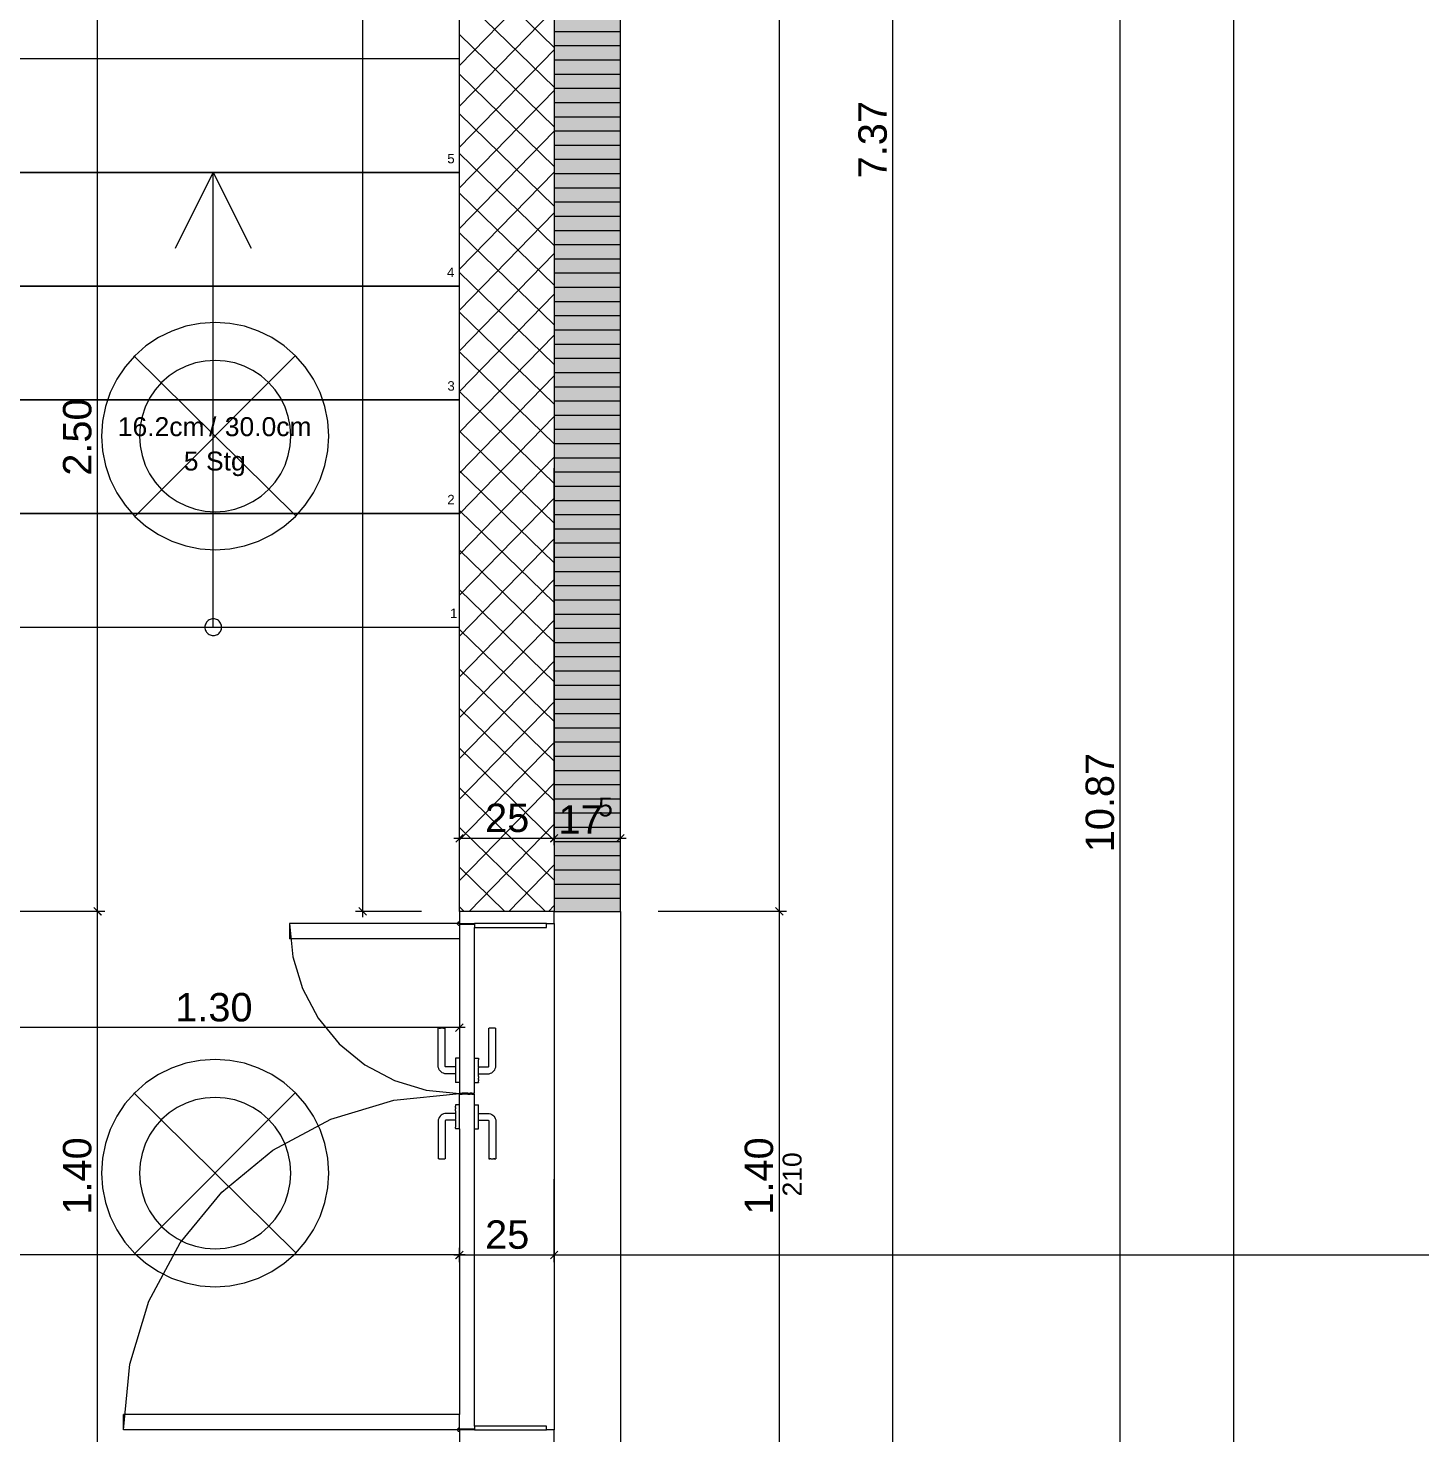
# Model space of a CAD drawing. Extents: x 0 to 1189, y 0 to 841.
# Drawn here: x 372.6 to 446.1, y 456.6 to 530.8 of the extents above; entities that cross this region are included whole.
import ezdxf
from ezdxf.lldxf.tags import DXFTag

# ---------------------------------------------------------------- set-up
doc = ezdxf.new("R2010")
doc.units = 0
doc.layers.get('0').update_dxf_attribs({"lineweight": 35})
for name, color, linetype, lineweight in [('211.5 Stahlbeton Kontur', 7, 'Continuous', 25), ('211.5 Stahlbeton Schraffur', 7, 'Continuous', 25), ('214.4 Treppen', 7, 'Continuous', 25), ('225.2 Dämmung Innen', 7, 'Continuous', 25), ('273.0 Innentüren', 7, 'Continuous', 25), ('Beleuchtung', 7, 'Continuous', 25), ('Bemassung', 7, 'Continuous', 25), ('Hilfskörper', 7, 'Continuous', 25)]:
    doc.layers.add(name, color=color, linetype=linetype, lineweight=lineweight)
doc.styles.get("Standard").update_dxf_attribs({"font": 'arial.ttf'})
tags = doc.linetypes.add('DASHED2', pattern=[9.525, 6.35, -3.175]).pattern_tags.tags
tags[6:7] = [DXFTag(74, 4), DXFTag(75, 0), DXFTag(340, '0'), DXFTag(46, 1.0), DXFTag(50, 0.0), DXFTag(44, 0.0), DXFTag(45, 0.0)]
tags[4:5] = [DXFTag(74, 4), DXFTag(75, 0), DXFTag(340, '0'), DXFTag(46, 1.0), DXFTag(50, 0.0), DXFTag(44, 0.0), DXFTag(45, 0.0)]
tags = doc.linetypes.add('Wipeout_Contour', pattern=[1, 0, -1]).pattern_tags.tags
tags[6:7] = [DXFTag(74, 4), DXFTag(75, 0), DXFTag(340, '0'), DXFTag(46, 1.0), DXFTag(50, 0.0), DXFTag(44, 0.0), DXFTag(45, 0.0)]
tags[4:5] = [DXFTag(74, 4), DXFTag(75, 0), DXFTag(340, '0'), DXFTag(46, 1.0), DXFTag(50, 0.0), DXFTag(44, 0.0), DXFTag(45, 0.0)]

# ---------------------------------------------------------------- blocks, each defined once
blk = doc.blocks.new('Referenz-A0SO6TOG06', base_point=(4.401, 96.704))
at = {"layer": '211.5 Stahlbeton Kontur', "color": 0, "lineweight": 18}
for p, q in [((395.341, 484.134), (395.341, 603.534)), ((400.338, 603.534), (400.338, 484.134)), ((400.338, 484.134), (395.341, 484.134))]:
    blk.add_line(p, q, dxfattribs=at)
at = {"layer": '211.5 Stahlbeton Schraffur', "color": 0, "lineweight": 13}
for p, q in [((400.338, 529.738), (395.341, 534.599)), ((395.341, 528.781), (400.338, 533.916)), ((400.338, 527.645), (395.341, 532.507)), ((395.341, 526.63), (400.338, 531.765)), ((400.338, 525.552), (395.341, 530.414)), ((395.341, 524.479), (400.338, 529.614)), ((400.338, 523.459), (395.341, 528.321)), ((395.341, 522.328), (400.338, 527.463)), ((400.338, 521.366), (395.341, 526.228)), ((395.341, 520.177), (400.338, 525.312)), ((400.338, 519.274), (395.341, 524.135)), ((395.341, 518.026), (400.338, 523.161)), ((400.338, 517.181), (395.341, 522.043)), ((395.341, 515.875), (400.338, 521.01)), ((400.338, 515.088), (395.341, 519.95)), ((395.341, 513.724), (400.338, 518.859)), ((400.338, 512.995), (395.341, 517.857)), ((395.341, 511.573), (400.338, 516.708)), ((400.338, 510.902), (395.341, 515.764)), ((395.341, 509.422), (400.338, 514.557)), ((400.338, 508.809), (395.341, 513.671)), ((395.341, 507.271), (400.338, 512.406)), ((400.338, 506.717), (395.341, 511.578)), ((395.341, 505.12), (400.338, 510.255)), ((400.338, 504.624), (395.341, 509.486)), ((395.341, 502.969), (400.338, 508.104)), ((400.338, 502.531), (395.341, 507.393)), ((395.341, 500.818), (400.338, 505.953)), ((400.338, 500.438), (395.341, 505.3)), ((395.341, 498.666), (400.338, 503.802)), ((400.338, 498.345), (395.341, 503.207)), ((395.341, 496.515), (400.338, 501.651)), ((400.338, 496.252), (395.341, 501.114)), ((395.341, 494.364), (400.338, 499.5)), ((400.338, 494.16), (395.341, 499.021)), ((395.341, 492.213), (400.338, 497.349)), ((400.338, 492.067), (395.341, 496.929)), ((395.341, 490.062), (400.338, 495.198)), ((400.338, 489.974), (395.341, 494.836)), ((395.341, 487.911), (400.338, 493.047)), ((400.338, 487.881), (395.341, 492.743)), ((395.341, 485.76), (400.338, 490.896)), ((400.338, 485.788), (395.341, 490.65)), ((399.887, 484.134), (395.341, 488.557)), ((395.852, 484.134), (400.338, 488.745)), ((397.736, 484.134), (395.341, 486.464)), ((397.944, 484.134), (400.338, 486.594)), ((395.585, 484.134), (395.341, 484.372)), ((400.037, 484.134), (400.338, 484.443))]:
    blk.add_line(p, q, dxfattribs=at)
at = {"layer": '214.4 Treppen', "color": 0, "lineweight": 13}
for p, q in [((395.338, 529.135), (369.338, 529.135)), ((395.338, 523.135), (395.338, 529.135)), ((395.338, 523.135), (369.338, 523.135)), ((369.338, 523.135), (395.338, 523.135)), ((380.339, 519.135), (382.339, 523.135)), ((382.339, 523.135), (384.339, 519.135)), ((382.339, 517.135), (382.339, 523.135)), ((395.338, 517.135), (395.338, 523.135)), ((395.338, 517.135), (369.338, 517.135)), ((369.338, 517.135), (395.338, 517.135)), ((382.339, 511.135), (382.339, 517.135)), ((395.338, 511.135), (395.338, 517.135)), ((395.338, 511.135), (369.338, 511.135)), ((369.338, 511.135), (395.338, 511.135)), ((382.338, 505.135), (382.339, 511.135)), ((395.338, 505.135), (395.338, 511.135)), ((395.338, 505.135), (369.338, 505.135)), ((369.338, 505.135), (395.338, 505.135)), ((382.338, 499.135), (382.338, 505.135)), ((395.338, 499.135), (395.338, 505.135)), ((381.956, 499.356), (381.931, 499.304)), ((381.988, 499.404), (381.956, 499.356)), ((382.026, 499.448), (381.988, 499.404)), ((382.07, 499.486), (382.026, 499.448)), ((382.118, 499.518), (382.07, 499.486)), ((382.17, 499.543), (382.118, 499.518)), ((382.224, 499.562), (382.17, 499.543)), ((382.281, 499.573), (382.224, 499.562)), ((382.339, 499.577), (382.281, 499.573)), ((382.396, 499.573), (382.339, 499.577)), ((382.453, 499.562), (382.396, 499.573)), ((382.508, 499.543), (382.453, 499.562)), ((382.56, 499.518), (382.508, 499.543)), ((382.608, 499.486), (382.56, 499.518)), ((382.651, 499.448), (382.608, 499.486)), ((382.689, 499.404), (382.651, 499.448)), ((382.721, 499.356), (382.689, 499.404)), ((382.747, 499.304), (382.721, 499.356)), ((369.338, 499.135), (395.338, 499.135)), ((381.901, 499.193), (381.897, 499.135)), ((381.897, 499.135), (381.901, 499.077)), ((381.912, 499.249), (381.901, 499.193)), ((381.901, 499.077), (381.912, 499.021)), ((381.931, 499.304), (381.912, 499.249)), ((381.912, 499.021), (381.931, 498.966)), ((381.931, 498.966), (381.956, 498.914)), ((381.956, 498.914), (381.988, 498.866)), ((381.988, 498.866), (382.026, 498.823)), ((382.026, 498.823), (382.07, 498.785)), ((382.07, 498.785), (382.118, 498.753)), ((382.118, 498.753), (382.17, 498.727)), ((382.17, 498.727), (382.224, 498.708)), ((382.224, 498.708), (382.281, 498.697)), ((382.281, 498.697), (382.339, 498.693)), ((382.339, 498.693), (382.396, 498.697)), ((382.396, 498.697), (382.453, 498.708)), ((382.453, 498.708), (382.508, 498.727)), ((382.508, 498.727), (382.56, 498.753)), ((382.56, 498.753), (382.608, 498.785)), ((382.608, 498.785), (382.651, 498.823)), ((382.651, 498.823), (382.689, 498.866)), ((382.689, 498.866), (382.721, 498.914)), ((382.721, 498.914), (382.747, 498.966)), ((382.765, 499.249), (382.747, 499.304)), ((382.747, 498.966), (382.765, 499.021)), ((382.777, 499.193), (382.765, 499.249)), ((382.765, 499.021), (382.777, 499.077)), ((382.781, 499.135), (382.777, 499.193)), ((382.777, 499.077), (382.781, 499.135))]:
    blk.add_line(p, q, dxfattribs=at)
at = {"layer": '225.2 Dämmung Innen', "color": 0, "linetype": 'Wipeout_Contour', "lineweight": 0, "ltscale": 25.519056}
for p, q in [((400.338, 595.027), (400.338, 484.134)), ((403.838, 484.134), (403.838, 595.027)), ((400.338, 484.134), (403.838, 484.134))]:
    blk.add_line(p, q, dxfattribs=at)
at = {"layer": '225.2 Dämmung Innen', "color": 0, "lineweight": 13}
for p, q in [((400.338, 595.027), (400.338, 484.134)), ((403.838, 484.134), (403.838, 595.027)), ((400.338, 530.581), (403.838, 530.581)), ((400.338, 529.831), (403.838, 529.831)), ((400.338, 529.081), (403.838, 529.081)), ((400.338, 528.331), (403.838, 528.331)), ((400.338, 527.581), (403.838, 527.581)), ((400.338, 526.831), (403.838, 526.831)), ((400.338, 526.081), (403.838, 526.081)), ((400.338, 525.331), (403.838, 525.331)), ((400.338, 524.581), (403.838, 524.581)), ((400.338, 523.831), (403.838, 523.831)), ((400.338, 523.081), (403.838, 523.081)), ((400.338, 522.331), (403.838, 522.331)), ((400.338, 521.581), (403.838, 521.581)), ((400.338, 520.831), (403.838, 520.831)), ((400.338, 520.081), (403.838, 520.081)), ((400.338, 519.331), (403.838, 519.331)), ((400.338, 518.581), (403.838, 518.581)), ((400.338, 517.831), (403.838, 517.831)), ((400.338, 517.081), (403.838, 517.081)), ((400.338, 516.331), (403.838, 516.331)), ((400.338, 515.581), (403.838, 515.581)), ((400.338, 514.831), (403.838, 514.831)), ((400.338, 514.081), (403.838, 514.081)), ((400.338, 513.331), (403.838, 513.331)), ((400.338, 512.581), (403.838, 512.581)), ((400.338, 511.831), (403.838, 511.831)), ((400.338, 511.081), (403.838, 511.081)), ((400.338, 510.331), (403.838, 510.331)), ((400.338, 509.581), (403.838, 509.581)), ((400.338, 508.831), (403.838, 508.831)), ((400.338, 508.081), (403.838, 508.081)), ((400.338, 507.331), (403.838, 507.331)), ((400.338, 506.581), (403.838, 506.581)), ((400.338, 505.831), (403.838, 505.831)), ((400.338, 505.081), (403.838, 505.081)), ((400.338, 504.331), (403.838, 504.331)), ((400.338, 503.581), (403.838, 503.581)), ((400.338, 502.831), (403.838, 502.831)), ((400.338, 502.081), (403.838, 502.081)), ((400.338, 501.331), (403.838, 501.331)), ((400.338, 500.581), (403.838, 500.581)), ((400.338, 499.831), (403.838, 499.831)), ((400.338, 499.081), (403.838, 499.081)), ((400.338, 498.331), (403.838, 498.331)), ((400.338, 497.581), (403.838, 497.581)), ((400.338, 496.831), (403.838, 496.831)), ((400.338, 496.081), (403.838, 496.081)), ((400.338, 495.331), (403.838, 495.331)), ((400.338, 494.581), (403.838, 494.581)), ((400.338, 493.831), (403.838, 493.831)), ((400.338, 493.081), (403.838, 493.081)), ((400.338, 492.331), (403.838, 492.331)), ((400.338, 491.581), (403.838, 491.581)), ((400.338, 490.831), (403.838, 490.831)), ((400.338, 490.081), (403.838, 490.081)), ((400.338, 489.331), (403.838, 489.331)), ((400.338, 488.581), (403.838, 488.581)), ((400.338, 487.831), (403.838, 487.831)), ((400.338, 487.081), (403.838, 487.081)), ((400.338, 486.331), (403.838, 486.331)), ((400.338, 485.581), (403.838, 485.581)), ((400.338, 484.831), (403.838, 484.831)), ((400.338, 484.134), (403.838, 484.134))]:
    blk.add_line(p, q, dxfattribs=at)
at = {"layer": '225.2 Dämmung Innen', "color": 7, "linetype": 'Wipeout_Contour', "lineweight": 0, "ltscale": 25.519056, "true_color": 0xffffff}
for points in [[(400.338, 484.134), (403.838, 484.134), (400.338, 595.027)], [(403.838, 484.134), (400.338, 595.027), (403.838, 595.027)]]:
    blk.add_solid(points, dxfattribs=at)
at = {"layer": '273.0 Innentüren', "color": 0, "lineweight": 13}
for p, q in [((395.337, 484.134), (395.338, 483.594)), ((395.337, 484.134), (395.338, 484.134)), ((395.338, 484.134), (395.338, 483.594)), ((400.338, 483.494), (400.338, 484.134)), ((386.363, 483.495), (386.363, 482.695)), ((395.238, 483.494), (386.363, 483.495)), ((386.363, 483.495), (386.535, 481.744)), ((395.238, 483.494), (395.241, 483.52)), ((395.241, 483.469), (395.238, 483.494)), ((395.337, 483.494), (395.238, 483.494)), ((395.241, 483.52), (395.251, 483.544)), ((395.251, 483.444), (395.241, 483.469)), ((395.251, 483.544), (395.267, 483.565)), ((395.267, 483.424), (395.251, 483.444)), ((395.267, 483.565), (395.288, 483.581)), ((395.288, 483.408), (395.267, 483.424)), ((395.288, 483.581), (395.312, 483.591)), ((395.312, 483.398), (395.288, 483.408)), ((395.312, 483.591), (395.338, 483.594)), ((395.338, 483.394), (395.312, 483.398)), ((395.338, 483.594), (395.337, 483.494)), ((395.338, 483.494), (395.337, 483.494)), ((395.338, 483.394), (395.337, 482.694)), ((395.338, 483.594), (395.338, 483.494)), ((395.338, 483.494), (395.438, 483.494)), ((395.338, 483.494), (395.338, 483.444)), ((395.424, 483.444), (395.338, 483.444)), ((395.338, 483.444), (395.338, 483.394)), ((395.338, 483.394), (395.338, 482.694)), ((395.434, 483.469), (395.424, 483.444)), ((396.138, 483.444), (395.424, 483.444)), ((395.438, 483.494), (395.434, 483.469)), ((395.438, 483.494), (396.138, 483.494)), ((399.938, 483.494), (396.138, 483.494)), ((396.138, 483.494), (396.138, 483.444)), ((396.138, 483.444), (396.138, 483.294)), ((396.138, 483.294), (399.938, 483.294)), ((396.138, 476.384), (396.138, 483.294)), ((399.938, 483.294), (399.938, 483.494)), ((399.938, 483.494), (400.337, 483.494)), ((400.337, 483.494), (400.336, 456.774)), ((400.337, 483.494), (400.338, 483.494)), ((395.337, 482.694), (386.363, 482.695)), ((395.337, 482.694), (395.337, 476.384)), ((395.338, 482.694), (395.337, 482.694)), ((395.338, 482.694), (395.338, 476.384)), ((386.535, 481.744), (387.046, 480.06)), ((387.046, 480.06), (387.875, 478.508)), ((387.875, 478.508), (388.991, 477.148)), ((394.218, 475.977), (394.218, 477.964)), ((394.26, 477.964), (394.218, 477.964)), ((394.26, 477.964), (394.282, 477.964)), ((394.308, 477.964), (394.282, 477.964)), ((394.308, 477.964), (394.336, 477.964)), ((394.366, 477.964), (394.336, 477.964)), ((394.398, 477.964), (394.366, 477.964)), ((394.429, 477.964), (394.398, 477.964)), ((394.459, 477.964), (394.429, 477.964)), ((394.488, 477.964), (394.459, 477.964)), ((394.488, 477.964), (394.536, 477.964)), ((394.554, 477.964), (394.536, 477.964)), ((394.567, 477.964), (394.554, 477.964)), ((394.578, 477.964), (394.567, 477.964)), ((394.578, 475.992), (394.578, 477.964)), ((396.898, 475.992), (396.898, 477.964)), ((396.898, 477.964), (396.908, 477.964)), ((396.922, 477.964), (396.908, 477.964)), ((396.94, 477.964), (396.922, 477.964)), ((396.988, 477.964), (396.94, 477.964)), ((397.016, 477.964), (396.988, 477.964)), ((397.046, 477.964), (397.016, 477.964)), ((397.078, 477.964), (397.046, 477.964)), ((397.109, 477.964), (397.078, 477.964)), ((397.139, 477.964), (397.109, 477.964)), ((397.168, 477.964), (397.139, 477.964)), ((397.193, 477.964), (397.168, 477.964)), ((397.216, 477.964), (397.193, 477.964)), ((397.216, 477.964), (397.258, 477.964)), ((397.258, 475.977), (397.258, 477.964)), ((388.991, 477.148), (390.351, 476.032)), ((395.138, 476.384), (395.138, 476.375)), ((395.337, 476.384), (395.138, 476.384)), ((395.138, 476.375), (395.138, 476.346)), ((395.338, 476.384), (395.337, 476.384)), ((395.337, 476.384), (395.338, 476.375)), ((395.338, 476.384), (395.338, 476.375)), ((395.338, 476.375), (395.338, 476.346)), ((396.138, 476.384), (396.338, 476.384)), ((396.138, 476.375), (396.138, 476.384)), ((396.138, 476.346), (396.138, 476.375)), ((396.338, 476.384), (396.338, 476.375)), ((396.338, 476.346), (396.338, 476.375)), ((390.351, 476.032), (391.903, 475.203)), ((394.223, 475.911), (394.218, 475.977)), ((394.242, 475.841), (394.223, 475.911)), ((394.273, 475.774), (394.242, 475.841)), ((394.315, 475.714), (394.273, 475.774)), ((394.367, 475.662), (394.315, 475.714)), ((394.427, 475.62), (394.367, 475.662)), ((394.494, 475.589), (394.427, 475.62)), ((394.579, 475.974), (394.578, 475.992)), ((394.582, 475.964), (394.579, 475.974)), ((394.586, 475.955), (394.582, 475.964)), ((394.592, 475.946), (394.586, 475.955)), ((394.599, 475.939), (394.592, 475.946)), ((394.608, 475.933), (394.599, 475.939)), ((394.617, 475.929), (394.608, 475.933)), ((394.627, 475.926), (394.617, 475.929)), ((394.645, 475.924), (394.627, 475.926)), ((395.138, 475.924), (394.645, 475.924)), ((395.138, 476.346), (395.138, 476.299)), ((395.138, 476.299), (395.138, 476.235)), ((395.138, 476.235), (395.138, 476.156)), ((395.138, 476.156), (395.138, 476.064)), ((395.138, 476.064), (395.138, 475.963)), ((395.138, 475.963), (395.138, 475.924)), ((395.138, 475.924), (395.138, 475.922)), ((395.138, 475.922), (395.138, 475.914)), ((395.138, 475.914), (395.138, 475.882)), ((395.138, 475.882), (395.138, 475.86)), ((395.138, 475.86), (395.138, 475.856)), ((395.138, 475.856), (395.138, 475.834)), ((395.138, 475.834), (395.138, 475.806)), ((395.138, 475.806), (395.138, 475.776)), ((395.138, 475.776), (395.138, 475.744)), ((395.138, 475.744), (395.138, 475.713)), ((395.138, 475.713), (395.138, 475.683)), ((395.138, 475.683), (395.138, 475.654)), ((395.138, 475.654), (395.138, 475.633)), ((395.138, 475.633), (395.138, 475.629)), ((395.138, 475.629), (395.138, 475.607)), ((395.338, 476.346), (395.338, 476.299)), ((395.338, 476.299), (395.338, 476.235)), ((395.338, 476.235), (395.338, 476.156)), ((395.338, 476.156), (395.338, 476.064)), ((395.338, 476.064), (395.338, 475.963)), ((395.338, 475.963), (395.338, 475.856)), ((395.338, 475.856), (395.338, 475.744)), ((395.338, 475.744), (395.338, 475.633)), ((395.338, 475.633), (395.338, 475.526)), ((396.138, 476.299), (396.138, 476.346)), ((396.138, 476.235), (396.138, 476.299)), ((396.138, 476.156), (396.138, 476.235)), ((396.138, 476.064), (396.138, 476.156)), ((396.138, 475.963), (396.138, 476.064)), ((396.138, 475.856), (396.138, 475.963)), ((396.138, 475.744), (396.138, 475.856)), ((396.138, 475.633), (396.138, 475.744)), ((396.138, 475.526), (396.138, 475.633)), ((396.338, 476.346), (396.338, 476.299)), ((396.338, 476.235), (396.338, 476.299)), ((396.338, 476.156), (396.338, 476.235)), ((396.338, 476.064), (396.338, 476.156)), ((396.338, 475.963), (396.338, 476.064)), ((396.338, 475.924), (396.338, 475.963)), ((396.338, 475.924), (396.83, 475.924)), ((396.338, 475.922), (396.338, 475.924)), ((396.338, 475.914), (396.338, 475.922)), ((396.338, 475.914), (396.338, 475.882)), ((396.338, 475.86), (396.338, 475.882)), ((396.338, 475.856), (396.338, 475.86)), ((396.338, 475.834), (396.338, 475.856)), ((396.338, 475.806), (396.338, 475.834)), ((396.338, 475.776), (396.338, 475.806)), ((396.338, 475.744), (396.338, 475.776)), ((396.338, 475.713), (396.338, 475.744)), ((396.338, 475.683), (396.338, 475.713)), ((396.338, 475.654), (396.338, 475.683)), ((396.338, 475.633), (396.338, 475.654)), ((396.338, 475.629), (396.338, 475.633)), ((396.338, 475.607), (396.338, 475.629)), ((396.83, 475.924), (396.848, 475.926)), ((396.848, 475.926), (396.858, 475.929)), ((396.858, 475.929), (396.867, 475.933)), ((396.867, 475.933), (396.876, 475.939)), ((396.876, 475.939), (396.883, 475.946)), ((396.883, 475.946), (396.889, 475.955)), ((396.889, 475.955), (396.893, 475.964)), ((396.893, 475.964), (396.896, 475.974)), ((396.896, 475.974), (396.898, 475.992)), ((396.981, 475.589), (397.048, 475.62)), ((397.048, 475.62), (397.108, 475.662)), ((397.108, 475.662), (397.16, 475.714)), ((397.16, 475.714), (397.202, 475.774)), ((397.202, 475.774), (397.233, 475.841)), ((397.233, 475.841), (397.252, 475.911)), ((397.252, 475.911), (397.258, 475.977)), ((391.903, 475.203), (393.587, 474.692)), ((394.565, 475.57), (394.494, 475.589)), ((394.63, 475.564), (394.565, 475.57)), ((395.138, 475.564), (394.63, 475.564)), ((395.138, 475.607), (395.138, 475.589)), ((395.138, 475.589), (395.138, 475.564)), ((395.138, 475.564), (395.138, 475.526)), ((395.138, 475.526), (395.138, 475.424)), ((395.138, 475.424), (395.138, 475.333)), ((395.138, 475.333), (395.138, 475.254)), ((395.138, 475.254), (395.138, 475.19)), ((395.138, 475.19), (395.138, 475.143)), ((395.138, 475.143), (395.138, 475.114)), ((395.138, 475.114), (395.138, 475.104)), ((395.337, 475.104), (395.138, 475.104)), ((395.338, 475.114), (395.337, 475.104)), ((395.337, 475.104), (395.338, 474.544)), ((395.338, 475.104), (395.337, 475.104)), ((395.338, 475.526), (395.338, 475.424)), ((395.338, 475.424), (395.338, 475.333)), ((395.338, 475.333), (395.338, 475.254)), ((395.338, 475.254), (395.338, 475.19)), ((395.338, 475.19), (395.338, 475.143)), ((395.338, 475.143), (395.338, 475.114)), ((395.338, 475.114), (395.338, 475.104)), ((395.338, 475.104), (395.338, 474.544)), ((396.138, 475.424), (396.138, 475.526)), ((396.138, 475.333), (396.138, 475.424)), ((396.138, 475.254), (396.138, 475.333)), ((396.138, 475.19), (396.138, 475.254)), ((396.138, 475.143), (396.138, 475.19)), ((396.138, 475.114), (396.138, 475.143)), ((396.138, 475.104), (396.138, 475.114)), ((396.138, 475.104), (396.338, 475.104)), ((396.138, 474.544), (396.138, 475.104)), ((396.338, 475.589), (396.338, 475.607)), ((396.338, 475.564), (396.338, 475.589)), ((396.338, 475.564), (396.845, 475.564)), ((396.338, 475.526), (396.338, 475.564)), ((396.338, 475.424), (396.338, 475.526)), ((396.338, 475.424), (396.338, 475.333)), ((396.338, 475.254), (396.338, 475.333)), ((396.338, 475.254), (396.338, 475.19)), ((396.338, 475.143), (396.338, 475.19)), ((396.338, 475.114), (396.338, 475.143)), ((396.338, 475.114), (396.338, 475.104)), ((396.845, 475.564), (396.911, 475.57)), ((396.911, 475.57), (396.981, 475.589)), ((388.547, 473.169), (391.876, 474.179)), ((391.876, 474.179), (395.338, 474.519)), ((393.587, 474.692), (395.338, 474.519)), ((395.337, 473.934), (395.338, 474.494)), ((395.338, 474.544), (395.484, 474.544)), ((395.338, 474.544), (395.338, 474.494)), ((395.338, 474.494), (395.484, 474.494)), ((395.484, 474.544), (395.484, 474.534)), ((395.484, 474.544), (395.634, 474.544)), ((395.484, 474.524), (395.484, 474.534)), ((395.634, 474.534), (395.484, 474.534)), ((395.484, 474.494), (395.484, 474.524)), ((395.634, 474.524), (395.484, 474.524)), ((395.634, 474.494), (395.484, 474.494)), ((395.634, 474.544), (395.634, 474.534)), ((395.634, 474.544), (395.642, 474.544)), ((395.634, 474.524), (395.634, 474.534)), ((395.634, 474.534), (395.642, 474.534)), ((395.634, 474.494), (395.634, 474.524)), ((395.634, 474.524), (395.642, 474.524)), ((395.634, 474.494), (395.642, 474.494)), ((395.642, 474.544), (395.686, 474.544)), ((395.642, 474.544), (395.642, 474.534)), ((395.642, 474.534), (395.642, 474.524)), ((395.738, 474.534), (395.642, 474.534)), ((395.642, 474.524), (395.642, 474.494)), ((395.738, 474.524), (395.642, 474.524)), ((395.738, 474.494), (395.642, 474.494)), ((395.686, 474.544), (395.688, 474.544)), ((395.738, 474.544), (395.688, 474.544)), ((395.787, 474.544), (395.738, 474.544)), ((395.787, 474.534), (395.738, 474.534)), ((395.787, 474.524), (395.738, 474.524)), ((395.787, 474.494), (395.738, 474.494)), ((395.787, 474.544), (395.789, 474.544)), ((395.787, 474.534), (395.896, 474.534)), ((395.787, 474.524), (395.896, 474.524)), ((395.787, 474.494), (395.896, 474.494)), ((395.789, 474.544), (395.896, 474.544)), ((395.896, 474.544), (395.904, 474.544)), ((395.896, 474.534), (395.896, 474.544)), ((395.896, 474.534), (395.904, 474.534)), ((395.896, 474.524), (395.896, 474.534)), ((395.896, 474.524), (395.904, 474.524)), ((395.896, 474.494), (395.896, 474.524)), ((395.904, 474.494), (395.896, 474.494)), ((395.904, 474.544), (395.904, 474.534)), ((395.904, 474.544), (395.992, 474.544)), ((395.904, 474.524), (395.904, 474.534)), ((395.992, 474.534), (395.904, 474.534)), ((395.904, 474.494), (395.904, 474.524)), ((395.992, 474.524), (395.904, 474.524)), ((395.992, 474.494), (395.904, 474.494)), ((395.992, 474.544), (395.992, 474.534)), ((395.992, 474.544), (396.138, 474.544)), ((395.992, 474.524), (395.992, 474.534)), ((395.992, 474.494), (395.992, 474.524)), ((395.992, 474.494), (396.138, 474.494)), ((396.137, 473.934), (396.138, 474.494)), ((394.427, 473.419), (394.367, 473.377)), ((394.494, 473.45), (394.427, 473.419)), ((394.564, 473.469), (394.494, 473.45)), ((394.63, 473.474), (394.564, 473.469)), ((395.137, 473.474), (394.63, 473.474)), ((395.137, 473.785), (395.137, 473.849)), ((395.137, 473.785), (395.137, 473.706)), ((395.137, 473.614), (395.137, 473.706)), ((395.137, 473.614), (395.137, 473.513)), ((395.137, 473.513), (395.137, 473.474)), ((395.137, 473.474), (395.137, 473.45)), ((395.137, 473.45), (395.137, 473.432)), ((395.137, 473.432), (395.137, 473.41)), ((395.137, 473.41), (395.137, 473.406)), ((395.137, 473.406), (395.137, 473.384)), ((395.137, 473.925), (395.137, 473.934)), ((395.337, 473.934), (395.137, 473.934)), ((395.137, 473.925), (395.137, 473.896)), ((395.137, 473.896), (395.137, 473.849)), ((395.337, 473.934), (395.337, 473.934)), ((395.337, 473.925), (395.337, 473.934)), ((395.337, 473.785), (395.337, 473.849)), ((395.337, 473.706), (395.337, 473.785)), ((395.337, 473.614), (395.337, 473.706)), ((395.337, 473.513), (395.337, 473.614)), ((395.337, 473.406), (395.337, 473.513)), ((395.337, 473.294), (395.337, 473.406)), ((395.337, 473.934), (395.337, 473.925)), ((395.337, 473.896), (395.337, 473.925)), ((395.337, 473.849), (395.337, 473.896)), ((396.137, 473.785), (396.137, 473.849)), ((396.137, 473.706), (396.137, 473.785)), ((396.137, 473.614), (396.137, 473.706)), ((396.137, 473.513), (396.137, 473.614)), ((396.137, 473.406), (396.137, 473.513)), ((396.137, 473.294), (396.137, 473.406)), ((396.137, 473.925), (396.137, 473.934)), ((396.137, 473.934), (396.337, 473.934)), ((396.137, 473.896), (396.137, 473.925)), ((396.137, 473.849), (396.137, 473.896)), ((396.337, 473.785), (396.337, 473.849)), ((396.337, 473.706), (396.337, 473.785)), ((396.337, 473.614), (396.337, 473.706)), ((396.337, 473.513), (396.337, 473.614)), ((396.337, 473.474), (396.337, 473.513)), ((396.337, 473.474), (396.845, 473.474)), ((396.337, 473.45), (396.337, 473.474)), ((396.337, 473.432), (396.337, 473.45)), ((396.337, 473.41), (396.337, 473.432)), ((396.337, 473.406), (396.337, 473.41)), ((396.337, 473.384), (396.337, 473.406)), ((396.337, 473.925), (396.337, 473.934)), ((396.337, 473.896), (396.337, 473.925)), ((396.337, 473.849), (396.337, 473.896)), ((396.845, 473.474), (396.911, 473.469)), ((396.911, 473.469), (396.981, 473.45)), ((396.981, 473.45), (397.048, 473.419)), ((397.048, 473.419), (397.108, 473.377)), ((385.479, 471.529), (388.547, 473.169)), ((394.223, 473.128), (394.217, 473.062)), ((394.217, 473.062), (394.217, 471.074)), ((394.242, 473.198), (394.223, 473.128)), ((394.273, 473.265), (394.242, 473.198)), ((394.315, 473.325), (394.273, 473.265)), ((394.367, 473.377), (394.315, 473.325)), ((394.579, 473.065), (394.577, 473.047)), ((394.577, 473.047), (394.577, 471.074)), ((394.582, 473.075), (394.579, 473.065)), ((394.586, 473.084), (394.582, 473.075)), ((394.592, 473.093), (394.586, 473.084)), ((394.599, 473.1), (394.592, 473.093)), ((394.608, 473.106), (394.599, 473.1)), ((394.617, 473.11), (394.608, 473.106)), ((394.627, 473.113), (394.617, 473.11)), ((394.645, 473.114), (394.627, 473.113)), ((395.137, 473.114), (394.645, 473.114)), ((395.137, 473.384), (395.137, 473.356)), ((395.137, 473.356), (395.137, 473.326)), ((395.137, 473.326), (395.137, 473.294)), ((395.137, 473.294), (395.137, 473.263)), ((395.137, 473.263), (395.137, 473.233)), ((395.137, 473.233), (395.137, 473.204)), ((395.137, 473.204), (395.137, 473.183)), ((395.137, 473.183), (395.137, 473.179)), ((395.137, 473.179), (395.137, 473.157)), ((395.137, 473.125), (395.137, 473.157)), ((395.137, 473.125), (395.137, 473.117)), ((395.137, 473.117), (395.137, 473.114)), ((395.137, 473.114), (395.137, 473.076)), ((395.137, 473.076), (395.137, 472.974)), ((395.137, 472.974), (395.137, 472.883)), ((395.137, 472.883), (395.137, 472.804)), ((395.137, 472.804), (395.137, 472.74)), ((395.137, 472.693), (395.137, 472.74)), ((395.137, 472.693), (395.137, 472.664)), ((395.137, 472.654), (395.137, 472.664)), ((395.337, 472.654), (395.137, 472.654)), ((395.337, 472.654), (395.336, 457.574)), ((395.337, 473.183), (395.337, 473.294)), ((395.337, 473.076), (395.337, 473.183)), ((395.337, 472.974), (395.337, 473.076)), ((395.337, 472.883), (395.337, 472.974)), ((395.337, 472.804), (395.337, 472.883)), ((395.337, 472.74), (395.337, 472.804)), ((395.337, 472.693), (395.337, 472.74)), ((395.337, 472.664), (395.337, 472.693)), ((395.337, 472.654), (395.337, 472.664)), ((395.337, 472.654), (395.337, 472.654)), ((396.137, 473.183), (396.137, 473.294)), ((396.137, 473.076), (396.137, 473.183)), ((396.137, 472.974), (396.137, 473.076)), ((396.137, 472.883), (396.137, 472.974)), ((396.137, 472.804), (396.137, 472.883)), ((396.137, 472.74), (396.137, 472.804)), ((396.137, 472.693), (396.137, 472.74)), ((396.137, 472.664), (396.137, 472.693)), ((396.137, 472.654), (396.137, 472.664)), ((396.137, 456.974), (396.137, 472.654)), ((396.137, 472.654), (396.337, 472.654)), ((396.337, 473.356), (396.337, 473.384)), ((396.337, 473.326), (396.337, 473.356)), ((396.337, 473.294), (396.337, 473.326)), ((396.337, 473.263), (396.337, 473.294)), ((396.337, 473.233), (396.337, 473.263)), ((396.337, 473.204), (396.337, 473.233)), ((396.337, 473.183), (396.337, 473.204)), ((396.337, 473.179), (396.337, 473.183)), ((396.337, 473.157), (396.337, 473.179)), ((396.337, 473.125), (396.337, 473.157)), ((396.337, 473.117), (396.337, 473.125)), ((396.337, 473.114), (396.337, 473.117)), ((396.337, 473.114), (396.83, 473.114)), ((396.337, 473.076), (396.337, 473.114)), ((396.337, 472.974), (396.337, 473.076)), ((396.337, 472.883), (396.337, 472.974)), ((396.337, 472.804), (396.337, 472.883)), ((396.337, 472.74), (396.337, 472.804)), ((396.337, 472.693), (396.337, 472.74)), ((396.337, 472.664), (396.337, 472.693)), ((396.337, 472.654), (396.337, 472.664)), ((396.83, 473.114), (396.848, 473.113)), ((396.848, 473.113), (396.858, 473.11)), ((396.858, 473.11), (396.867, 473.106)), ((396.867, 473.106), (396.876, 473.1)), ((396.876, 473.1), (396.883, 473.093)), ((396.883, 473.093), (396.889, 473.084)), ((396.889, 473.084), (396.893, 473.075)), ((396.893, 473.075), (396.896, 473.065)), ((396.896, 473.065), (396.897, 473.047)), ((396.897, 473.047), (396.897, 471.074)), ((397.108, 473.377), (397.16, 473.325)), ((397.16, 473.325), (397.202, 473.265)), ((397.202, 473.265), (397.233, 473.198)), ((397.233, 473.198), (397.252, 473.127)), ((397.252, 473.127), (397.257, 473.062)), ((397.257, 473.062), (397.257, 471.074)), ((382.79, 469.322), (385.479, 471.529)), ((394.26, 471.074), (394.217, 471.074)), ((394.26, 471.074), (394.282, 471.074)), ((394.282, 471.074), (394.307, 471.074)), ((394.307, 471.074), (394.336, 471.074)), ((394.336, 471.074), (394.366, 471.074)), ((394.366, 471.074), (394.397, 471.074)), ((394.397, 471.074), (394.429, 471.074)), ((394.429, 471.074), (394.459, 471.074)), ((394.459, 471.074), (394.487, 471.074)), ((394.487, 471.074), (394.535, 471.074)), ((394.535, 471.074), (394.553, 471.074)), ((394.553, 471.074), (394.567, 471.074)), ((394.577, 471.074), (394.567, 471.074)), ((396.897, 471.074), (396.908, 471.074)), ((396.908, 471.074), (396.922, 471.074)), ((396.922, 471.074), (396.94, 471.074)), ((396.987, 471.074), (396.94, 471.074)), ((396.987, 471.074), (397.016, 471.074)), ((397.016, 471.074), (397.046, 471.074)), ((397.046, 471.074), (397.077, 471.074)), ((397.077, 471.074), (397.109, 471.074)), ((397.109, 471.074), (397.139, 471.074)), ((397.167, 471.074), (397.139, 471.074)), ((397.167, 471.074), (397.193, 471.074)), ((397.215, 471.074), (397.193, 471.074)), ((397.215, 471.074), (397.257, 471.074)), ((380.583, 466.634), (382.79, 469.322)), ((378.943, 463.566), (380.583, 466.634)), ((377.933, 460.237), (378.943, 463.566)), ((377.592, 456.775), (377.933, 460.237)), ((377.592, 456.775), (377.592, 457.575)), ((395.336, 457.574), (377.592, 457.575)), ((395.337, 456.874), (395.336, 457.574)), ((395.337, 457.574), (395.336, 457.574)), ((395.237, 456.774), (377.592, 456.775)), ((395.237, 456.774), (395.24, 456.8)), ((395.24, 456.749), (395.237, 456.774)), ((395.336, 456.774), (395.237, 456.774)), ((395.24, 456.8), (395.25, 456.824)), ((395.25, 456.724), (395.24, 456.749)), ((395.25, 456.824), (395.266, 456.845)), ((395.266, 456.704), (395.25, 456.724)), ((395.266, 456.845), (395.287, 456.861)), ((395.287, 456.688), (395.266, 456.704)), ((395.287, 456.861), (395.311, 456.871)), ((395.311, 456.678), (395.287, 456.688)), ((395.311, 456.871), (395.337, 456.874)), ((395.337, 456.674), (395.311, 456.678)), ((395.336, 456.774), (395.337, 456.674)), ((395.337, 456.774), (395.336, 456.774)), ((395.337, 456.674), (395.336, 456.134)), ((395.337, 456.824), (395.337, 456.874)), ((395.337, 456.774), (395.337, 456.824)), ((395.337, 456.824), (395.424, 456.824)), ((395.337, 456.774), (395.337, 456.674)), ((395.437, 456.774), (395.337, 456.774)), ((395.337, 456.674), (395.337, 456.134)), ((395.424, 456.824), (395.434, 456.8)), ((395.424, 456.824), (396.137, 456.824)), ((395.434, 456.8), (395.437, 456.774)), ((396.137, 456.774), (395.437, 456.774)), ((399.937, 456.974), (396.137, 456.974)), ((396.137, 456.974), (396.137, 456.824)), ((396.137, 456.824), (396.137, 456.774)), ((396.137, 456.774), (399.937, 456.774)), ((399.937, 456.774), (399.937, 456.974)), ((400.336, 456.774), (399.937, 456.774)), ((400.337, 456.774), (400.336, 456.774)), ((400.337, 456.134), (400.337, 456.774))]:
    blk.add_line(p, q, dxfattribs=at)
at = {"layer": 'Beleuchtung', "color": 0, "lineweight": 13}
for p, q in [((380.886, 515.02), (380.143, 514.768)), ((381.656, 515.173), (380.886, 515.02)), ((382.439, 515.224), (381.656, 515.173)), ((383.222, 515.173), (382.439, 515.224)), ((383.992, 515.02), (383.222, 515.173)), ((384.735, 514.768), (383.992, 515.02)), ((379.439, 514.42), (378.786, 513.984)), ((380.143, 514.768), (379.439, 514.42)), ((385.439, 514.42), (384.735, 514.768)), ((386.091, 513.984), (385.439, 514.42)), ((378.196, 513.467), (377.679, 512.877)), ((378.151, 513.463), (386.685, 505.027)), ((386.685, 505.027), (378.151, 513.463)), ((378.786, 513.984), (378.196, 513.467)), ((386.68, 513.468), (378.197, 504.981)), ((378.197, 504.981), (386.68, 513.468)), ((386.681, 513.467), (386.091, 513.984)), ((387.199, 512.877), (386.681, 513.467)), ((377.679, 512.877), (377.243, 512.224)), ((380.91, 512.916), (380.441, 512.685)), ((381.405, 513.084), (380.91, 512.916)), ((381.917, 513.186), (381.405, 513.084)), ((382.439, 513.22), (381.917, 513.186)), ((382.96, 513.186), (382.439, 513.22)), ((383.473, 513.084), (382.96, 513.186)), ((383.968, 512.916), (383.473, 513.084)), ((384.437, 512.685), (383.968, 512.916)), ((387.635, 512.224), (387.199, 512.877)), ((377.243, 512.224), (376.896, 511.52)), ((379.613, 512.05), (379.269, 511.657)), ((380.006, 512.395), (379.613, 512.05)), ((380.441, 512.685), (380.006, 512.395)), ((384.871, 512.395), (384.437, 512.685)), ((385.264, 512.05), (384.871, 512.395)), ((385.609, 511.657), (385.264, 512.05)), ((387.982, 511.52), (387.635, 512.224)), ((376.896, 511.52), (376.643, 510.777)), ((379.269, 511.657), (378.978, 511.222)), ((385.899, 511.222), (385.609, 511.657)), ((388.234, 510.777), (387.982, 511.52)), ((376.643, 510.777), (376.49, 510.008)), ((378.747, 510.754), (378.579, 510.259)), ((378.978, 511.222), (378.747, 510.754)), ((386.131, 510.754), (385.899, 511.222)), ((386.299, 510.259), (386.131, 510.754)), ((388.387, 510.008), (388.234, 510.777)), ((376.49, 510.008), (376.439, 509.224)), ((378.477, 509.746), (378.443, 509.225)), ((378.579, 510.259), (378.477, 509.746)), ((386.401, 509.746), (386.299, 510.259)), ((386.435, 509.225), (386.401, 509.746)), ((388.439, 509.224), (388.387, 510.008)), ((376.439, 509.224), (376.49, 508.441)), ((378.443, 509.225), (378.477, 508.703)), ((386.401, 508.703), (386.435, 509.225)), ((388.387, 508.441), (388.439, 509.224)), ((376.49, 508.441), (376.643, 507.671)), ((378.477, 508.703), (378.579, 508.19)), ((386.299, 508.19), (386.401, 508.703)), ((388.234, 507.671), (388.387, 508.441)), ((376.643, 507.671), (376.896, 506.928)), ((378.579, 508.19), (378.747, 507.695)), ((378.747, 507.695), (378.978, 507.227)), ((385.899, 507.227), (386.131, 507.695)), ((386.131, 507.695), (386.299, 508.19)), ((387.982, 506.928), (388.234, 507.671)), ((376.896, 506.928), (377.243, 506.224)), ((378.978, 507.227), (379.269, 506.792)), ((379.269, 506.792), (379.613, 506.399)), ((385.264, 506.399), (385.609, 506.792)), ((385.609, 506.792), (385.899, 507.227)), ((387.635, 506.224), (387.982, 506.928)), ((377.243, 506.224), (377.679, 505.572)), ((379.613, 506.399), (380.006, 506.054)), ((380.006, 506.054), (380.441, 505.764)), ((384.437, 505.764), (384.871, 506.054)), ((384.871, 506.054), (385.264, 506.399)), ((387.199, 505.572), (387.635, 506.224)), ((377.679, 505.572), (378.196, 504.982)), ((380.441, 505.764), (380.91, 505.533)), ((380.91, 505.533), (381.405, 505.365)), ((381.405, 505.365), (381.917, 505.263)), ((382.96, 505.263), (383.473, 505.365)), ((383.473, 505.365), (383.968, 505.533)), ((383.968, 505.533), (384.437, 505.764)), ((386.681, 504.982), (387.199, 505.572)), ((378.196, 504.982), (378.786, 504.464)), ((381.917, 505.263), (382.439, 505.229)), ((382.439, 505.229), (382.96, 505.263)), ((386.091, 504.464), (386.681, 504.982)), ((378.786, 504.464), (379.439, 504.028)), ((379.439, 504.028), (380.143, 503.681)), ((384.735, 503.681), (385.439, 504.028)), ((385.439, 504.028), (386.091, 504.464)), ((380.143, 503.681), (380.886, 503.429)), ((380.886, 503.429), (381.656, 503.276)), ((381.656, 503.276), (382.439, 503.224)), ((382.439, 503.224), (383.222, 503.276)), ((383.222, 503.276), (383.992, 503.429)), ((383.992, 503.429), (384.735, 503.681)), ((380.142, 475.868), (379.439, 475.52)), ((380.886, 476.12), (380.142, 475.868)), ((381.655, 476.273), (380.886, 476.12)), ((382.438, 476.324), (381.655, 476.273)), ((383.222, 476.273), (382.438, 476.324)), ((383.991, 476.12), (383.222, 476.273)), ((384.735, 475.868), (383.991, 476.12)), ((385.438, 475.52), (384.735, 475.868)), ((378.786, 475.084), (378.196, 474.567)), ((379.439, 475.52), (378.786, 475.084)), ((386.091, 475.084), (385.438, 475.52)), ((386.681, 474.567), (386.091, 475.084)), ((378.196, 474.567), (377.678, 473.977)), ((378.151, 474.563), (386.685, 466.127)), ((386.685, 466.127), (378.151, 474.563)), ((386.68, 474.568), (378.197, 466.081)), ((378.197, 466.081), (386.68, 474.568)), ((381.404, 474.184), (380.909, 474.016)), ((381.917, 474.286), (381.404, 474.184)), ((382.439, 474.32), (381.917, 474.286)), ((382.96, 474.286), (382.439, 474.32)), ((383.473, 474.184), (382.96, 474.286)), ((383.968, 474.016), (383.473, 474.184)), ((387.199, 473.977), (386.681, 474.567)), ((377.678, 473.977), (377.242, 473.324)), ((380.006, 473.495), (379.613, 473.15)), ((380.441, 473.785), (380.006, 473.495)), ((380.909, 474.016), (380.441, 473.785)), ((384.437, 473.785), (383.968, 474.016)), ((384.871, 473.495), (384.437, 473.785)), ((385.264, 473.15), (384.871, 473.495)), ((387.635, 473.324), (387.199, 473.977)), ((377.242, 473.324), (376.895, 472.62)), ((379.268, 472.757), (378.978, 472.322)), ((379.613, 473.15), (379.268, 472.757)), ((385.609, 472.757), (385.264, 473.15)), ((385.899, 472.322), (385.609, 472.757)), ((387.982, 472.62), (387.635, 473.324)), ((376.895, 472.62), (376.643, 471.877)), ((378.978, 472.322), (378.747, 471.854)), ((386.13, 471.854), (385.899, 472.322)), ((388.234, 471.877), (387.982, 472.62)), ((376.643, 471.877), (376.49, 471.108)), ((378.579, 471.359), (378.477, 470.846)), ((378.747, 471.854), (378.579, 471.359)), ((386.298, 471.359), (386.13, 471.854)), ((386.4, 470.846), (386.298, 471.359)), ((388.387, 471.108), (388.234, 471.877)), ((376.49, 471.108), (376.439, 470.324)), ((378.477, 470.846), (378.443, 470.325)), ((386.435, 470.325), (386.4, 470.846)), ((388.438, 470.324), (388.387, 471.108)), ((376.439, 470.324), (376.49, 469.541)), ((378.443, 470.325), (378.477, 469.803)), ((378.477, 469.803), (378.579, 469.29)), ((386.298, 469.29), (386.4, 469.803)), ((386.4, 469.803), (386.435, 470.325)), ((388.387, 469.541), (388.438, 470.324)), ((376.49, 469.541), (376.643, 468.771)), ((378.579, 469.29), (378.747, 468.795)), ((386.13, 468.795), (386.298, 469.29)), ((388.234, 468.771), (388.387, 469.541)), ((376.643, 468.771), (376.895, 468.028)), ((378.747, 468.795), (378.978, 468.327)), ((378.978, 468.327), (379.268, 467.892)), ((385.609, 467.892), (385.899, 468.327)), ((385.899, 468.327), (386.13, 468.795)), ((387.982, 468.028), (388.234, 468.771)), ((376.895, 468.028), (377.242, 467.324)), ((379.268, 467.892), (379.613, 467.499)), ((379.613, 467.499), (380.006, 467.154)), ((384.871, 467.154), (385.264, 467.499)), ((385.264, 467.499), (385.609, 467.892)), ((387.635, 467.324), (387.982, 468.028)), ((377.242, 467.324), (377.678, 466.672)), ((380.006, 467.154), (380.441, 466.864)), ((380.441, 466.864), (380.909, 466.633)), ((383.968, 466.633), (384.437, 466.864)), ((384.437, 466.864), (384.871, 467.154)), ((387.199, 466.672), (387.635, 467.324)), ((377.678, 466.672), (378.196, 466.082)), ((378.196, 466.082), (378.786, 465.564)), ((380.909, 466.633), (381.404, 466.465)), ((381.404, 466.465), (381.917, 466.363)), ((381.917, 466.363), (382.439, 466.329)), ((382.439, 466.329), (382.96, 466.363)), ((382.96, 466.363), (383.473, 466.465)), ((383.473, 466.465), (383.968, 466.633)), ((386.091, 465.564), (386.681, 466.082)), ((386.681, 466.082), (387.199, 466.672)), ((378.786, 465.564), (379.439, 465.128)), ((385.438, 465.128), (386.091, 465.564)), ((379.439, 465.128), (380.142, 464.781)), ((380.142, 464.781), (380.886, 464.529)), ((380.886, 464.529), (381.655, 464.376)), ((383.222, 464.376), (383.991, 464.529)), ((383.991, 464.529), (384.735, 464.781)), ((384.735, 464.781), (385.438, 465.128)), ((381.655, 464.376), (382.438, 464.324)), ((382.438, 464.324), (383.222, 464.376))]:
    blk.add_line(p, q, dxfattribs=at)
at = {"layer": 'Bemassung', "color": 0, "lineweight": 13}
for p, q in [((390.23, 484.134), (390.23, 603.534)), ((412.23, 484.134), (412.23, 598.527)), ((418.23, 451.134), (418.23, 598.527)), ((430.23, 381.134), (430.23, 598.527)), ((436.23, 297), (436.23, 598.527)), ((376.23, 484.135), (376.23, 534.135)), ((400.338, 487.623), (400.338, 507.534)), ((400.338, 487.626), (400.338, 499.027)), ((403.838, 487.626), (403.838, 499.027)), ((395.341, 487.623), (395.341, 492.001)), ((395.041, 487.998), (395.341, 487.998)), ((395.541, 488.198), (395.141, 487.798)), ((395.341, 487.998), (400.338, 487.998)), ((400.038, 488.001), (400.338, 488.001)), ((400.538, 488.201), (400.138, 487.801)), ((400.138, 487.798), (400.538, 488.198)), ((400.338, 488.001), (403.838, 488.001)), ((400.338, 487.998), (400.638, 487.998)), ((403.638, 487.801), (404.038, 488.201)), ((403.838, 488.001), (404.138, 488.001)), ((376.603, 484.135), (371.337, 484.135)), ((376.605, 484.135), (371.337, 484.135)), ((376.428, 483.935), (376.028, 484.335)), ((376.03, 484.335), (376.43, 483.935)), ((376.228, 484.135), (376.228, 484.435)), ((376.228, 456.134), (376.228, 484.135)), ((376.23, 483.835), (376.23, 484.135)), ((393.341, 484.134), (389.855, 484.134)), ((390.03, 484.334), (390.43, 483.934)), ((390.23, 483.834), (390.23, 484.134)), ((412.605, 484.134), (405.838, 484.134)), ((412.605, 484.134), (405.838, 484.134)), ((412.43, 483.934), (412.03, 484.334)), ((412.03, 484.334), (412.43, 483.934)), ((412.23, 484.134), (412.23, 484.434)), ((412.23, 456.134), (412.23, 484.134)), ((412.23, 483.834), (412.23, 484.134)), ((395.337, 482.134), (395.337, 477.626)), ((395.337, 478.001), (369.337, 478.001)), ((395.137, 477.801), (395.537, 478.201)), ((395.637, 478.001), (395.337, 478.001)), ((400.338, 465.626), (400.338, 470.001)), ((395.336, 466.001), (332.337, 466.001)), ((395.041, 466.001), (395.341, 466.001)), ((395.136, 465.801), (395.536, 466.201)), ((395.541, 466.201), (395.141, 465.801)), ((395.336, 466.376), (395.336, 464.001)), ((395.636, 466.001), (395.336, 466.001)), ((395.341, 465.626), (395.341, 466.376)), ((395.341, 466.001), (400.338, 466.001)), ((400.038, 466.001), (400.338, 466.001)), ((400.538, 466.201), (400.138, 465.801)), ((400.138, 465.801), (400.538, 466.201)), ((400.338, 465.626), (400.338, 466.376)), ((400.338, 466.001), (619.837, 466.001)), ((400.338, 466.001), (400.638, 466.001))]:
    blk.add_line(p, q, dxfattribs=at)
at = {"layer": 'Hilfskörper', "color": 0, "linetype": 'DASHED2', "lineweight": 13, "ltscale": 0.13}
blk.add_line((403.838, 484.134), (403.836, 456.134), dxfattribs=at)
at = {"layer": '214.4 Treppen', "color": 0, "lineweight": 13, "attachment_point": 1}
for s, insert, char_height in [('{\\fArial;5}', (394.698, 524.12), 0.5), ('{\\fArial;4}', (394.683, 518.12), 0.5), ('{\\fArial;3}', (394.702, 512.12), 0.5), ('{\\fArial;16.2cm}', (377.298, 510.22), 1), ('{\\fArial;/}', (382.114, 510.22), 1), ('{\\fArial;30.0cm}', (382.947, 510.22), 1), ('{\\fArial;5}', (380.784, 508.405), 1), ('{\\fArial;Stg}', (381.955, 508.405), 1), ('{\\fArial;2}', (394.697, 506.121), 0.5), ('{\\fArial;1}', (394.845, 500.121), 0.5)]:
    blk.add_mtext(s, dxfattribs=dict(at, insert=insert, char_height=char_height))
at = {"layer": 'Bemassung', "color": 0, "linetype": 'Continuous', "lineweight": 13, "ltscale": 0.13, "char_height": 1.5, "attachment_point": 1, "rotation": 90}
for s, insert in [('{\\fArial;7.37}', (416.403, 522.829)), ('{\\fArial;2.50}', (374.403, 507.133)), ('{\\fArial;10.87}', (428.401, 487.257)), ('{\\fArial;1.40}', (374.4, 468.133)), ('{\\fArial;1.40}', (410.401, 468.132))]:
    blk.add_mtext(s, dxfattribs=dict(at, insert=insert))
at = {"layer": 'Bemassung', "color": 0, "linetype": 'Continuous', "lineweight": 13, "ltscale": 0.13, "attachment_point": 1}
for s, insert, char_height in [('{\\fArial;25}', (396.695, 489.825), 1.5), ('{\\fArial;17}', (400.566, 489.736), 1.5), ('{\\fArial;5}', (402.669, 490.141), 0.99), ('{\\fArial;1.30}', (380.335, 479.829), 1.5), ('{\\fArial;25}', (396.695, 467.828), 1.5)]:
    blk.add_mtext(s, dxfattribs=dict(at, insert=insert, char_height=char_height))
at = {"layer": 'Bemassung', "color": 0, "lineweight": 13, "insert": (412.404, 469.088), "char_height": 1.00012, "attachment_point": 1, "rotation": 90}
blk.add_mtext('{\\fArial;210}', dxfattribs=at)

msp = doc.modelspace()

# ---------------------------------------------------------------- block references
at = {"color": 8, "lineweight": 25, "ltscale": 0.25, "true_color": 0x808080}
msp.add_blockref('Referenz-A0SO6TOG06', (4.401, 96.704), dxfattribs=at)

doc.saveas('drawing.dxf')
